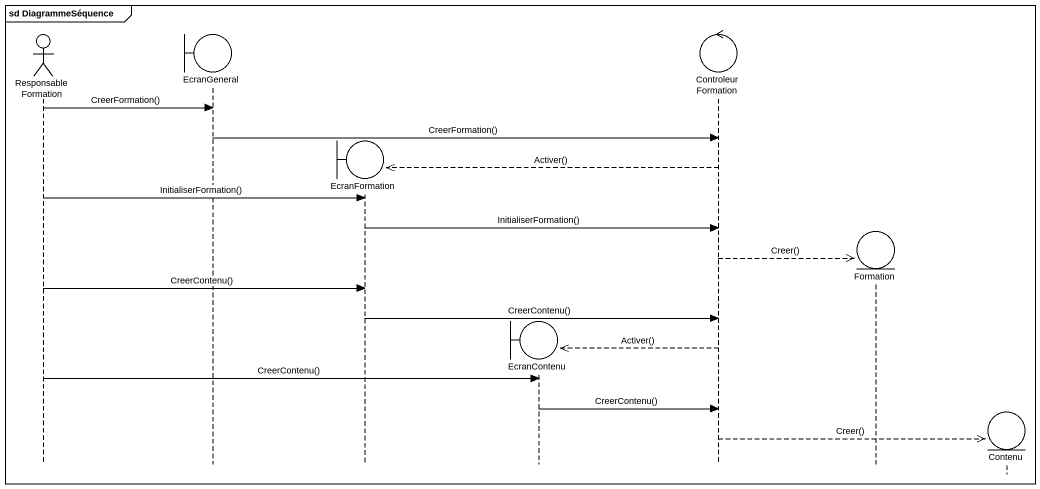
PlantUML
@startuml
mainframe sd DiagrammeSéquence
hide footbox
actor ResponsableFormation
boundary EcranGeneral
boundary EcranFormation
boundary EcranContenu
control ControleurFormation
entity Formation
entity Contenu

ResponsableFormation -> EcranGeneral : CreerFormation()
EcranGeneral -> ControleurFormation : CreerFormation()
ControleurFormation -->> EcranFormation ** : Activer()
ResponsableFormation -> EcranFormation : InitialiserFormation()
EcranFormation -> ControleurFormation : InitialiserFormation()
ControleurFormation -->> Formation ** : Creer()
ResponsableFormation -> EcranFormation : CreerContenu()
EcranFormation -> ControleurFormation : CreerContenu()
ControleurFormation -->> EcranContenu ** : Activer()
ResponsableFormation -> EcranContenu : CreerContenu()
EcranContenu -> ControleurFormation : CreerContenu()
ControleurFormation -->> Contenu ** : Creer()
@enduml
